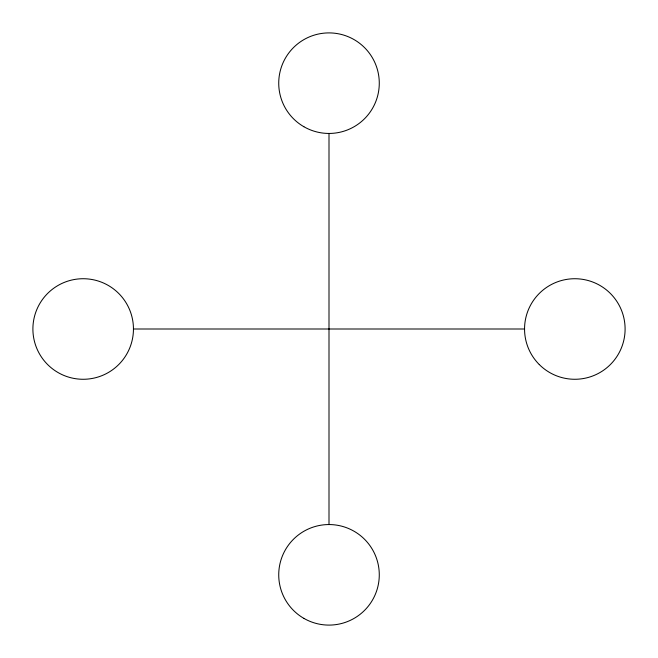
<?xml version="1.0" encoding="UTF-8"?>
<svg xmlns="http://www.w3.org/2000/svg" width="658" height="658" viewBox="0 0 658 658"><rect width="100%" height="100%" fill="white"/><g stroke="black" fill="none" stroke-linecap="round" stroke-linejoin="round"><path stroke-width="0.99" d="M133.451 329A50.279 50.279 0 0 0 58.036 285.457A50.279 50.279 0 0 0 58.036 372.543A50.279 50.279 0 0 0 133.451 329L524.549 329M329 133.451L329 524.549M539.272 364.548A50.279 50.279 0 0 0 623.389 342.012A50.279 50.279 0 0 0 561.809 280.44A50.279 50.279 0 0 0 539.272 364.548M303.864 618.364A50.279 50.279 0 0 0 379.279 574.821A50.279 50.279 0 0 0 303.864 531.286A50.279 50.279 0 0 0 303.864 618.364M303.864 126.714A50.279 50.279 0 0 0 379.279 83.179A50.279 50.279 0 0 0 303.864 39.636A50.279 50.279 0 0 0 303.864 126.714"/></g></svg>
